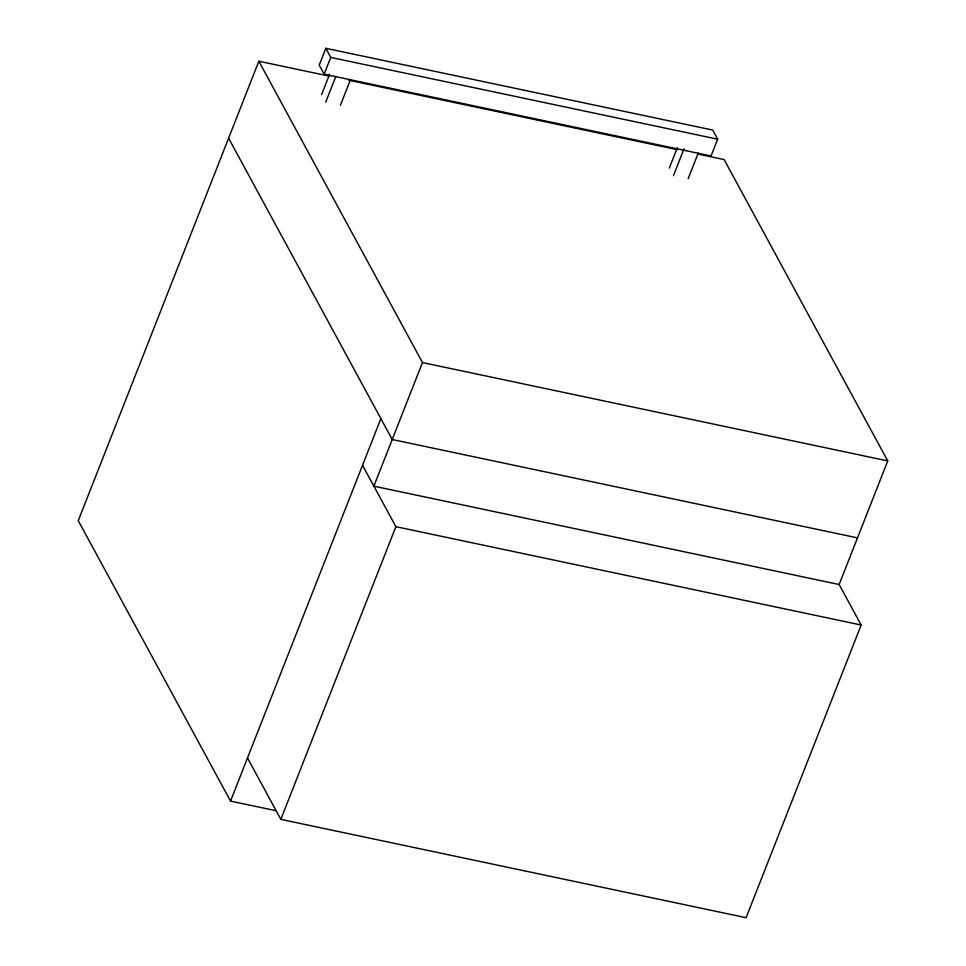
<?xml version="1.0" encoding="UTF-8"?>
<svg xmlns="http://www.w3.org/2000/svg" width="966" height="966" viewBox="0 0 966 966"><rect width="100%" height="100%" fill="white"/><g stroke="black" fill="none" stroke-linecap="round" stroke-linejoin="round"><path stroke-width="1.45" d="M329.527 76.169L258.852 61.232L78.258 520.65L230.536 801.092L276.179 810.74M325.808 48.3L319.215 65.096L324.165 74.201L711.073 155.985L717.666 139.201L712.727 130.084L325.808 48.3L330.758 57.417L717.666 139.201M324.165 74.201L330.758 57.417M321.606 94.559L329.575 74.273M325.723 102.154L335.83 76.459M340.418 105.258L350.525 79.562M230.536 801.092L380.87 418.628M258.852 61.232L422.468 362.564L373.878 486.164L839.152 584.515L861.153 625.026L746.102 917.7L280.828 819.361L247.489 757.948M280.828 819.361L395.879 526.675L362.54 465.274M669.329 168.06L677.311 147.774M673.459 175.655L684.085 148.607M688.142 178.758L698.249 153.063M839.152 584.515L887.742 460.915L724.126 159.571L697.621 153.98M348.678 80.214L677.009 149.621M422.468 362.564L887.742 460.915M857.482 537.869L392.22 439.518L228.604 138.186M395.879 526.675L861.153 625.026"/></g></svg>
